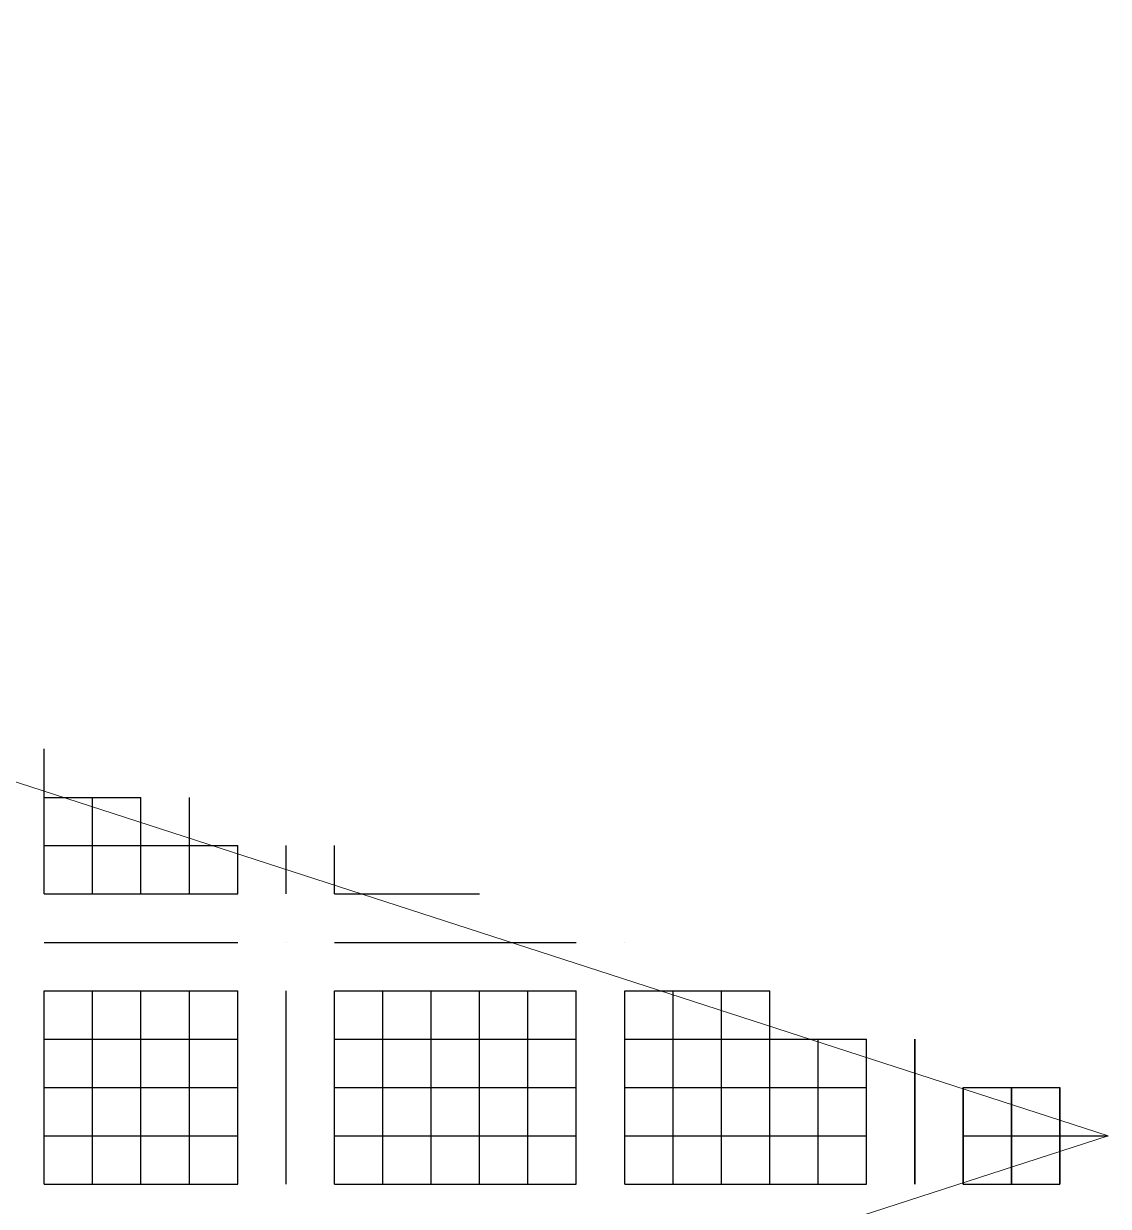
# Model space of a CAD drawing. Header units: millimetres. Extents: x 6 to 745025, y -1528 to 119936.
# Drawn here: x 184.739 to 185.688, y 109.807 to 110.843 of the extents above; entities that cross this region are included whole.
import ezdxf

# ---------------------------------------------------------------- set-up
doc = ezdxf.new("R2010")
doc.units = ezdxf.units.MM
doc.header["$MEASUREMENT"] = 0
doc.layers.get('0').update_dxf_attribs({"linetype": 'CONTINUOUS'})

msp = doc.modelspace()

# ---------------------------------------------------------------- linework, layer by layer
at = {"color": 0, "linetype": 'Continuous', "lineweight": 25, "true_color": 0x000005}
for p, q in [((184.7568, 110.1654), (184.7568, 110.1654)), ((184.7568, 110.1654), (184.7568, 110.1654)), ((184.7568, 110.1654), (184.7991, 110.1654)), ((184.7568, 110.1654), (184.7991, 110.1654)), ((184.8838, 110.0808), (184.8838, 110.1231)), ((184.8838, 110.0808), (184.8838, 110.1231)), ((184.8838, 110.0808), (184.8838, 110.1231)), ((184.8838, 110.0808), (184.8838, 110.1231)), ((184.8838, 110.0808), (184.8838, 110.1231)), ((184.9261, 110.0808), (184.9261, 110.1231)), ((184.9261, 110.0808), (184.9261, 110.1231)), ((184.9261, 110.0808), (184.9261, 110.1231)), ((184.9261, 110.0808), (184.9261, 110.1231)), ((184.9261, 110.0808), (184.9261, 110.1231)), ((184.9261, 110.0808), (184.9261, 110.1231)), ((184.9261, 110.0808), (184.9261, 110.1231)), ((184.9684, 110.1231), (184.9684, 110.1231)), ((184.9684, 110.1231), (184.9684, 110.1231)), ((184.9684, 110.1231), (184.9684, 110.1231)), ((184.9684, 110.0808), (184.9684, 110.1231)), ((184.9684, 110.0808), (184.9684, 110.1231)), ((184.9684, 110.0808), (184.9684, 110.1231)), ((184.9684, 110.0808), (184.9684, 110.1231)), ((184.9684, 110.0808), (184.9684, 110.1231)), ((184.9684, 110.0808), (184.9684, 110.1231)), ((184.9684, 110.0808), (184.9684, 110.1231)), ((185.0108, 110.0808), (185.0108, 110.1231)), ((185.0108, 110.0808), (185.0108, 110.1231)), ((185.0108, 110.0808), (185.0108, 110.1231)), ((184.9684, 110.0808), (184.9684, 110.0808)), ((184.9684, 110.0808), (184.9684, 110.0808)), ((184.9684, 110.0808), (184.9684, 110.0808)), ((184.9684, 110.0808), (184.9684, 110.0808)), ((184.9684, 110.0808), (184.9684, 110.0808)), ((184.9684, 110.0808), (184.9684, 110.0808)), ((184.9684, 110.0808), (184.9684, 110.0808)), ((184.9684, 110.0808), (184.9684, 110.0808)), ((185.0108, 110.0808), (185.0108, 110.0808)), ((185.0108, 110.0808), (185.0108, 110.0808)), ((185.0108, 110.0808), (185.0531, 110.0808)), ((185.0108, 110.0808), (185.0531, 110.0808)), ((185.0108, 110.0808), (185.0108, 110.0808)), ((185.0108, 110.0808), (185.0108, 110.0808)), ((185.0108, 110.0808), (185.0108, 110.0808)), ((185.0108, 110.0808), (185.0108, 110.0808)), ((185.0108, 110.0808), (185.0108, 110.0808)), ((185.0531, 110.0808), (185.0531, 110.0808)), ((185.0531, 110.0808), (185.0531, 110.0808)), ((185.0531, 110.0808), (185.0531, 110.0808)), ((185.0531, 110.0808), (185.0531, 110.0808)), ((185.0531, 110.0808), (185.0531, 110.0808)), ((185.0531, 110.0808), (185.0531, 110.0808)), ((185.0531, 110.0808), (185.0531, 110.0808)), ((185.0954, 110.0808), (185.0954, 110.0808)), ((185.0954, 110.0808), (185.0954, 110.0808)), ((185.0954, 110.0808), (185.0954, 110.0808)), ((185.0954, 110.0808), (185.0954, 110.0808)), ((185.0954, 110.0808), (185.0954, 110.0808)), ((185.0954, 110.0808), (185.0954, 110.0808)), ((185.0954, 110.0808), (185.0954, 110.0808)), ((185.1378, 110.0808), (185.1378, 110.0808)), ((185.1378, 110.0808), (185.1378, 110.0808)), ((185.1378, 110.0808), (185.1378, 110.0808)), ((184.7568, 110.0384), (184.7568, 110.0384)), ((184.7568, 110.0384), (184.7568, 110.0384)), ((184.7568, 110.0384), (184.7568, 110.0384)), ((184.7568, 110.0384), (184.7568, 110.0384)), ((184.7568, 110.0384), (184.7568, 110.0384)), ((184.7568, 110.0384), (184.7568, 110.0384)), ((184.7568, 110.0384), (184.7568, 110.0384)), ((184.7568, 110.0384), (184.7568, 110.0384)), ((184.7991, 110.0384), (184.7991, 110.0384)), ((184.7991, 110.0384), (184.7991, 110.0384)), ((184.7991, 110.0384), (184.7991, 110.0384)), ((184.7991, 110.0384), (184.7991, 110.0384)), ((184.7991, 110.0384), (184.7991, 110.0384)), ((184.7991, 110.0384), (184.7991, 110.0384)), ((184.7991, 110.0384), (184.7991, 110.0384)), ((184.8414, 110.0384), (184.8414, 110.0384)), ((184.8414, 110.0384), (184.8414, 110.0384)), ((184.8414, 110.0384), (184.8414, 110.0384)), ((184.8414, 110.0384), (184.8414, 110.0384)), ((184.8414, 110.0384), (184.8414, 110.0384)), ((184.8414, 110.0384), (184.8414, 110.0384)), ((184.8414, 110.0384), (184.8414, 110.0384)), ((184.8838, 110.0384), (184.8838, 110.0384)), ((184.8838, 110.0384), (184.8838, 110.0384)), ((184.8838, 110.0384), (184.8838, 110.0384)), ((184.8838, 110.0384), (184.8838, 110.0384)), ((184.8838, 110.0384), (184.8838, 110.0384)), ((184.8838, 110.0384), (184.8838, 110.0384)), ((184.8838, 110.0384), (184.8838, 110.0384)), ((184.9261, 110.0384), (184.9261, 110.0384)), ((184.9261, 110.0384), (184.9261, 110.0384)), ((184.9261, 110.0384), (184.9261, 110.0384)), ((184.9261, 110.0384), (184.9261, 110.0384)), ((184.9261, 110.0384), (184.9261, 110.0384)), ((184.9261, 110.0384), (184.9261, 110.0384)), ((184.9261, 110.0384), (184.9261, 110.0384)), ((184.9684, 110.0384), (184.9684, 110.0384)), ((184.9684, 110.0384), (184.9684, 110.0384)), ((184.9684, 110.0384), (184.9684, 110.0384)), ((184.9684, 110.0384), (184.9684, 110.0384)), ((184.9684, 110.0384), (184.9684, 110.0384)), ((184.9684, 110.0384), (184.9684, 110.0384)), ((184.9684, 110.0384), (184.9684, 110.0384)), ((184.9684, 110.0384), (184.9684, 110.0384)), ((184.9684, 110.0384), (184.9684, 110.0384)), ((184.9684, 110.0384), (184.9684, 110.0384)), ((184.9684, 110.0384), (184.9684, 110.0384)), ((184.9684, 110.0384), (184.9684, 110.0384)), ((184.9684, 110.0384), (184.9684, 110.0384)), ((184.9684, 110.0384), (184.9684, 110.0384)), ((185.0108, 110.0384), (185.0108, 110.0384)), ((185.0108, 110.0384), (185.0108, 110.0384)), ((185.0108, 110.0384), (185.0108, 110.0384)), ((185.0108, 110.0384), (185.0108, 110.0384)), ((185.0108, 110.0384), (185.0108, 110.0384)), ((185.0108, 110.0384), (185.0108, 110.0384)), ((185.0108, 110.0384), (185.0108, 110.0384)), ((185.0108, 110.0384), (185.0108, 110.0384)), ((185.0531, 110.0384), (185.0531, 110.0384)), ((185.0531, 110.0384), (185.0531, 110.0384)), ((185.0531, 110.0384), (185.0531, 110.0384)), ((185.0531, 110.0384), (185.0531, 110.0384)), ((185.0531, 110.0384), (185.0531, 110.0384)), ((185.0531, 110.0384), (185.0531, 110.0384)), ((185.0531, 110.0384), (185.0531, 110.0384)), ((185.0954, 110.0384), (185.0954, 110.0384)), ((185.0954, 110.0384), (185.0954, 110.0384)), ((185.0954, 110.0384), (185.0954, 110.0384)), ((185.0954, 110.0384), (185.0954, 110.0384)), ((185.0954, 110.0384), (185.0954, 110.0384)), ((185.0954, 110.0384), (185.0954, 110.0384)), ((185.0954, 110.0384), (185.0954, 110.0384)), ((185.1378, 110.0384), (185.1378, 110.0384)), ((185.1378, 110.0384), (185.1378, 110.0384)), ((185.1378, 110.0384), (185.1378, 110.0384)), ((185.1378, 110.0384), (185.1378, 110.0384)), ((185.1378, 110.0384), (185.1378, 110.0384)), ((185.1378, 110.0384), (185.1378, 110.0384)), ((185.1378, 110.0384), (185.1378, 110.0384)), ((185.1801, 110.0384), (185.1801, 110.0384)), ((185.1801, 110.0384), (185.1801, 110.0384)), ((185.1801, 110.0384), (185.1801, 110.0384)), ((185.1801, 110.0384), (185.1801, 110.0384)), ((185.1801, 110.0384), (185.1801, 110.0384)), ((185.1801, 110.0384), (185.1801, 110.0384)), ((185.1801, 110.0384), (185.1801, 110.0384)), ((185.2224, 110.0384), (185.2224, 110.0384)), ((185.2224, 110.0384), (185.2224, 110.0384)), ((185.2224, 110.0384), (185.2224, 110.0384)), ((185.2224, 110.0384), (185.2224, 110.0384)), ((185.2224, 110.0384), (185.2224, 110.0384)), ((185.2224, 110.0384), (185.2224, 110.0384)), ((185.2224, 110.0384), (185.2224, 110.0384)), ((185.2648, 110.0384), (185.2648, 110.0384)), ((185.2648, 110.0384), (185.2648, 110.0384)), ((185.2648, 110.0384), (185.2648, 110.0384)), ((185.2648, 110.0384), (185.2648, 110.0384)), ((184.9684, 109.9961), (184.9684, 109.9961)), ((184.9684, 109.9961), (184.9684, 109.9961)), ((184.9684, 109.9961), (184.9684, 109.9961)), ((184.9684, 109.9961), (184.9684, 109.9961)), ((184.9684, 109.9961), (184.9684, 109.9961)), ((184.9684, 109.9961), (184.9684, 109.9961)), ((184.9684, 109.9961), (184.9684, 109.9961)), ((185.2648, 109.9961), (185.2648, 109.9961)), ((185.2648, 109.9961), (185.3071, 109.9961)), ((185.2648, 109.9961), (185.3071, 109.9961)), ((184.9684, 109.9538), (184.9684, 109.9538)), ((184.9684, 109.9538), (184.9684, 109.9538)), ((184.9684, 109.9538), (184.9684, 109.9538)), ((184.9684, 109.9538), (184.9684, 109.9538)), ((184.9684, 109.9538), (184.9684, 109.9538)), ((184.9684, 109.9538), (184.9684, 109.9538)), ((184.9684, 109.9538), (184.9684, 109.9538)), ((185.5188, 109.9538), (185.5188, 109.9538)), ((184.9684, 109.9114), (184.9684, 109.9114)), ((184.9684, 109.9114), (184.9684, 109.9114)), ((184.9684, 109.9114), (184.9684, 109.9114)), ((184.9684, 109.9114), (184.9684, 109.9114)), ((184.9684, 109.9114), (184.9684, 109.9114)), ((184.9684, 109.9114), (184.9684, 109.9114)), ((184.9684, 109.9114), (184.9684, 109.9114)), ((185.5188, 109.9114), (185.5188, 109.9114)), ((185.5188, 109.9114), (185.5188, 109.9114)), ((185.5188, 109.9114), (185.5188, 109.9114)), ((185.5188, 109.9114), (185.5188, 109.9114)), ((185.5188, 109.9114), (185.5188, 109.9114)), ((185.5188, 109.9114), (185.5188, 109.9114)), ((185.5188, 109.9114), (185.5188, 109.9114)), ((185.5611, 109.9114), (185.5611, 109.9114)), ((185.5611, 109.9114), (185.5611, 109.9114)), ((185.5611, 109.9114), (185.6034, 109.9114)), ((185.5611, 109.9114), (185.6034, 109.9114)), ((185.5611, 109.9114), (185.6034, 109.9114)), ((184.9684, 109.8691), (184.9684, 109.8691)), ((184.9684, 109.8691), (184.9684, 109.8691)), ((184.9684, 109.8691), (184.9684, 109.8691)), ((184.9684, 109.8691), (184.9684, 109.8691)), ((184.9684, 109.8691), (184.9684, 109.8691)), ((184.9684, 109.8691), (184.9684, 109.8691)), ((184.9684, 109.8691), (184.9684, 109.8691)), ((185.5188, 109.8691), (185.5188, 109.8691)), ((185.5188, 109.8691), (185.5188, 109.8691)), ((185.5188, 109.8691), (185.5188, 109.8691)), ((185.5188, 109.8691), (185.5188, 109.8691)), ((185.5188, 109.8691), (185.5188, 109.8691)), ((185.5188, 109.8691), (185.5188, 109.8691)), ((185.5188, 109.8691), (185.5188, 109.8691)), ((185.6458, 109.8691), (185.6458, 109.8691)), ((185.6881, 109.8691), (185.6881, 109.8691)), ((184.9684, 109.8268), (184.9684, 109.8268)), ((184.9684, 109.8268), (184.9684, 109.8268)), ((184.9684, 109.8268), (184.9684, 109.8268)), ((184.9684, 109.8268), (184.9684, 109.8268)), ((184.9684, 109.8268), (184.9684, 109.8268)), ((184.9684, 109.8268), (184.9684, 109.8268)), ((184.9684, 109.8268), (184.9684, 109.8268)), ((184.9684, 109.8268), (184.9684, 109.8268)), ((185.5188, 109.8268), (185.5188, 109.8268)), ((185.5188, 109.8268), (185.5188, 109.8268)), ((185.5188, 109.8268), (185.5188, 109.8268)), ((185.5188, 109.8268), (185.5188, 109.8268)), ((185.5188, 109.8268), (185.5188, 109.8268)), ((185.5188, 109.8268), (185.5188, 109.8268)), ((185.5188, 109.8268), (185.5188, 109.8268)), ((185.5188, 109.8268), (185.5188, 109.8268)), ((185.5611, 109.8268), (185.6034, 109.8268)), ((185.5611, 109.8268), (185.6034, 109.8268)), ((185.5611, 109.8268), (185.5611, 109.8268)), ((185.5611, 109.8268), (185.5611, 109.8268)), ((185.5611, 109.8268), (185.5611, 109.8268))]:
    msp.add_line(p, q, dxfattribs=at)
at = {"color": 0, "linetype": 'Continuous', "lineweight": 18, "true_color": 0x000003}
msp.add_lwpolyline([(182.6824, 108.8954), (185.6881, 109.8691), (182.6824, 110.8428)], dxfattribs=at)
at = {"color": 0, "linetype": 'Continuous', "lineweight": 25, "true_color": 0x000005}
for points in [[(184.7568, 110.0808), (184.7568, 110.1231), (184.7568, 110.1654), (184.7568, 110.2078)], [(184.7568, 110.0808), (184.7568, 110.1231), (184.7568, 110.1654), (184.7568, 110.2078)], [(184.7568, 110.1654), (184.7991, 110.1654), (184.8414, 110.1654)], [(184.7568, 110.1654), (184.7991, 110.1654), (184.8414, 110.1654)], [(184.7568, 110.1654), (184.7991, 110.1654), (184.8414, 110.1654)], [(184.7568, 110.0808), (184.7568, 110.1231), (184.7568, 110.1654)], [(184.7568, 110.0808), (184.7568, 110.1231), (184.7568, 110.1654)], [(184.7568, 110.0808), (184.7568, 110.1231), (184.7568, 110.1654)], [(184.7568, 110.0808), (184.7568, 110.1231), (184.7568, 110.1654)], [(184.7568, 110.0808), (184.7568, 110.1231), (184.7568, 110.1654)], [(184.7568, 110.0808), (184.7568, 110.1231), (184.7568, 110.1654)], [(184.7991, 110.0808), (184.7991, 110.1231), (184.7991, 110.1654)], [(184.7991, 110.0808), (184.7991, 110.1231), (184.7991, 110.1654)], [(184.7991, 110.0808), (184.7991, 110.1231), (184.7991, 110.1654)], [(184.7991, 110.0808), (184.7991, 110.1231), (184.7991, 110.1654)], [(184.7991, 110.0808), (184.7991, 110.1231), (184.7991, 110.1654)], [(184.7991, 110.0808), (184.7991, 110.1231), (184.7991, 110.1654)], [(184.7991, 110.0808), (184.7991, 110.1231), (184.7991, 110.1654)], [(184.8414, 110.0808), (184.8414, 110.1231), (184.8414, 110.1654)], [(184.8414, 110.0808), (184.8414, 110.1231), (184.8414, 110.1654)], [(184.8414, 110.0808), (184.8414, 110.1231), (184.8414, 110.1654)], [(184.8414, 110.0808), (184.8414, 110.1231), (184.8414, 110.1654)], [(184.8414, 110.0808), (184.8414, 110.1231), (184.8414, 110.1654)], [(184.8414, 110.0808), (184.8414, 110.1231), (184.8414, 110.1654)], [(184.8414, 110.0808), (184.8414, 110.1231), (184.8414, 110.1654)], [(184.8838, 110.0808), (184.8838, 110.1231), (184.8838, 110.1654)], [(184.8838, 110.0808), (184.8838, 110.1231), (184.8838, 110.1654)], [(184.7568, 110.1231), (184.7991, 110.1231), (184.8414, 110.1231), (184.8838, 110.1231)], [(184.7568, 110.1231), (184.7991, 110.1231), (184.8414, 110.1231), (184.8838, 110.1231)], [(184.7568, 110.1231), (184.7991, 110.1231), (184.8414, 110.1231), (184.8838, 110.1231), (184.9261, 110.1231)], [(184.7568, 110.1231), (184.7991, 110.1231), (184.8414, 110.1231), (184.8838, 110.1231), (184.9261, 110.1231)], [(184.7568, 110.1231), (184.7991, 110.1231), (184.8414, 110.1231), (184.8838, 110.1231), (184.9261, 110.1231)], [(184.7568, 110.1231), (184.7991, 110.1231), (184.8414, 110.1231), (184.8838, 110.1231), (184.9261, 110.1231)], [(184.7568, 110.1231), (184.7991, 110.1231), (184.8414, 110.1231), (184.8838, 110.1231), (184.9261, 110.1231)], [(184.7568, 110.0808), (184.7991, 110.0808), (184.8414, 110.0808), (184.8838, 110.0808), (184.9261, 110.0808)], [(184.7568, 110.0808), (184.7991, 110.0808), (184.8414, 110.0808), (184.8838, 110.0808), (184.9261, 110.0808)], [(184.7568, 110.0808), (184.7991, 110.0808), (184.8414, 110.0808), (184.8838, 110.0808), (184.9261, 110.0808)], [(184.7568, 110.0808), (184.7991, 110.0808), (184.8414, 110.0808), (184.8838, 110.0808), (184.9261, 110.0808)], [(184.7568, 110.0808), (184.7991, 110.0808), (184.8414, 110.0808), (184.8838, 110.0808), (184.9261, 110.0808)], [(184.7568, 110.0808), (184.7991, 110.0808), (184.8414, 110.0808), (184.8838, 110.0808), (184.9261, 110.0808)], [(184.7568, 110.0808), (184.7991, 110.0808), (184.8414, 110.0808), (184.8838, 110.0808), (184.9261, 110.0808)], [(184.7568, 110.0808), (184.7991, 110.0808), (184.8414, 110.0808), (184.8838, 110.0808), (184.9261, 110.0808)], [(185.0108, 110.0808), (185.0531, 110.0808), (185.0954, 110.0808)], [(185.0108, 110.0808), (185.0531, 110.0808), (185.0954, 110.0808)], [(185.0108, 110.0808), (185.0531, 110.0808), (185.0954, 110.0808)], [(185.0108, 110.0808), (185.0531, 110.0808), (185.0954, 110.0808), (185.1378, 110.0808)], [(184.7568, 110.0384), (184.7991, 110.0384), (184.8414, 110.0384), (184.8838, 110.0384), (184.9261, 110.0384)], [(184.7568, 110.0384), (184.7991, 110.0384), (184.8414, 110.0384), (184.8838, 110.0384), (184.9261, 110.0384)], [(184.7568, 110.0384), (184.7991, 110.0384), (184.8414, 110.0384), (184.8838, 110.0384), (184.9261, 110.0384)], [(184.7568, 110.0384), (184.7991, 110.0384), (184.8414, 110.0384), (184.8838, 110.0384), (184.9261, 110.0384)], [(184.7568, 110.0384), (184.7991, 110.0384), (184.8414, 110.0384), (184.8838, 110.0384), (184.9261, 110.0384)], [(184.7568, 110.0384), (184.7991, 110.0384), (184.8414, 110.0384), (184.8838, 110.0384), (184.9261, 110.0384)], [(184.7568, 110.0384), (184.7991, 110.0384), (184.8414, 110.0384), (184.8838, 110.0384), (184.9261, 110.0384)], [(185.0108, 110.0384), (185.0531, 110.0384), (185.0954, 110.0384), (185.1378, 110.0384)], [(185.0108, 110.0384), (185.0531, 110.0384), (185.0954, 110.0384), (185.1378, 110.0384), (185.1801, 110.0384)], [(185.0108, 110.0384), (185.0531, 110.0384), (185.0954, 110.0384), (185.1378, 110.0384), (185.1801, 110.0384)], [(185.0108, 110.0384), (185.0531, 110.0384), (185.0954, 110.0384), (185.1378, 110.0384), (185.1801, 110.0384), (185.2224, 110.0384)], [(185.0108, 110.0384), (185.0531, 110.0384), (185.0954, 110.0384), (185.1378, 110.0384), (185.1801, 110.0384), (185.2224, 110.0384)], [(185.0108, 110.0384), (185.0531, 110.0384), (185.0954, 110.0384), (185.1378, 110.0384), (185.1801, 110.0384), (185.2224, 110.0384)], [(185.0108, 110.0384), (185.0531, 110.0384), (185.0954, 110.0384), (185.1378, 110.0384), (185.1801, 110.0384), (185.2224, 110.0384)], [(184.7568, 109.9961), (184.7991, 109.9961), (184.8414, 109.9961), (184.8838, 109.9961), (184.9261, 109.9961)], [(184.7568, 109.9961), (184.7991, 109.9961), (184.8414, 109.9961), (184.8838, 109.9961), (184.9261, 109.9961)], [(184.7568, 109.9961), (184.7991, 109.9961), (184.8414, 109.9961), (184.8838, 109.9961), (184.9261, 109.9961)], [(184.7568, 109.9961), (184.7991, 109.9961), (184.8414, 109.9961), (184.8838, 109.9961), (184.9261, 109.9961)], [(184.7568, 109.9961), (184.7991, 109.9961), (184.8414, 109.9961), (184.8838, 109.9961), (184.9261, 109.9961)], [(184.7568, 109.9961), (184.7991, 109.9961), (184.8414, 109.9961), (184.8838, 109.9961), (184.9261, 109.9961)], [(184.7568, 109.9961), (184.7991, 109.9961), (184.8414, 109.9961), (184.8838, 109.9961), (184.9261, 109.9961)], [(184.7568, 109.8268), (184.7568, 109.8691), (184.7568, 109.9114), (184.7568, 109.9538), (184.7568, 109.9961)], [(184.7568, 109.8268), (184.7568, 109.8691), (184.7568, 109.9114), (184.7568, 109.9538), (184.7568, 109.9961)], [(184.7568, 109.8268), (184.7568, 109.8691), (184.7568, 109.9114), (184.7568, 109.9538), (184.7568, 109.9961)], [(184.7568, 109.8268), (184.7568, 109.8691), (184.7568, 109.9114), (184.7568, 109.9538), (184.7568, 109.9961)], [(184.7568, 109.8268), (184.7568, 109.8691), (184.7568, 109.9114), (184.7568, 109.9538), (184.7568, 109.9961)], [(184.7568, 109.8268), (184.7568, 109.8691), (184.7568, 109.9114), (184.7568, 109.9538), (184.7568, 109.9961)], [(184.7568, 109.8268), (184.7568, 109.8691), (184.7568, 109.9114), (184.7568, 109.9538), (184.7568, 109.9961)], [(184.7568, 109.8268), (184.7568, 109.8691), (184.7568, 109.9114), (184.7568, 109.9538), (184.7568, 109.9961)], [(184.7991, 109.8268), (184.7991, 109.8691), (184.7991, 109.9114), (184.7991, 109.9538), (184.7991, 109.9961)], [(184.7991, 109.8268), (184.7991, 109.8691), (184.7991, 109.9114), (184.7991, 109.9538), (184.7991, 109.9961)], [(184.7991, 109.8268), (184.7991, 109.8691), (184.7991, 109.9114), (184.7991, 109.9538), (184.7991, 109.9961)], [(184.7991, 109.8268), (184.7991, 109.8691), (184.7991, 109.9114), (184.7991, 109.9538), (184.7991, 109.9961)], [(184.7991, 109.8268), (184.7991, 109.8691), (184.7991, 109.9114), (184.7991, 109.9538), (184.7991, 109.9961)], [(184.7991, 109.8268), (184.7991, 109.8691), (184.7991, 109.9114), (184.7991, 109.9538), (184.7991, 109.9961)], [(184.7991, 109.8268), (184.7991, 109.8691), (184.7991, 109.9114), (184.7991, 109.9538), (184.7991, 109.9961)], [(184.8414, 109.8268), (184.8414, 109.8691), (184.8414, 109.9114), (184.8414, 109.9538), (184.8414, 109.9961)], [(184.8414, 109.8268), (184.8414, 109.8691), (184.8414, 109.9114), (184.8414, 109.9538), (184.8414, 109.9961)], [(184.8414, 109.8268), (184.8414, 109.8691), (184.8414, 109.9114), (184.8414, 109.9538), (184.8414, 109.9961)], [(184.8414, 109.8268), (184.8414, 109.8691), (184.8414, 109.9114), (184.8414, 109.9538), (184.8414, 109.9961)], [(184.8414, 109.8268), (184.8414, 109.8691), (184.8414, 109.9114), (184.8414, 109.9538), (184.8414, 109.9961)], [(184.8414, 109.8268), (184.8414, 109.8691), (184.8414, 109.9114), (184.8414, 109.9538), (184.8414, 109.9961)], [(184.8414, 109.8268), (184.8414, 109.8691), (184.8414, 109.9114), (184.8414, 109.9538), (184.8414, 109.9961)], [(184.8838, 109.8268), (184.8838, 109.8691), (184.8838, 109.9114), (184.8838, 109.9538), (184.8838, 109.9961)], [(184.8838, 109.8268), (184.8838, 109.8691), (184.8838, 109.9114), (184.8838, 109.9538), (184.8838, 109.9961)], [(184.8838, 109.8268), (184.8838, 109.8691), (184.8838, 109.9114), (184.8838, 109.9538), (184.8838, 109.9961)], [(184.8838, 109.8268), (184.8838, 109.8691), (184.8838, 109.9114), (184.8838, 109.9538), (184.8838, 109.9961)], [(184.8838, 109.8268), (184.8838, 109.8691), (184.8838, 109.9114), (184.8838, 109.9538), (184.8838, 109.9961)], [(184.8838, 109.8268), (184.8838, 109.8691), (184.8838, 109.9114), (184.8838, 109.9538), (184.8838, 109.9961)], [(184.8838, 109.8268), (184.8838, 109.8691), (184.8838, 109.9114), (184.8838, 109.9538), (184.8838, 109.9961)], [(184.9261, 109.8268), (184.9261, 109.8691), (184.9261, 109.9114), (184.9261, 109.9538), (184.9261, 109.9961)], [(184.9261, 109.8268), (184.9261, 109.8691), (184.9261, 109.9114), (184.9261, 109.9538), (184.9261, 109.9961)], [(184.9261, 109.8268), (184.9261, 109.8691), (184.9261, 109.9114), (184.9261, 109.9538), (184.9261, 109.9961)], [(184.9261, 109.8268), (184.9261, 109.8691), (184.9261, 109.9114), (184.9261, 109.9538), (184.9261, 109.9961)], [(184.9261, 109.8268), (184.9261, 109.8691), (184.9261, 109.9114), (184.9261, 109.9538), (184.9261, 109.9961)], [(184.9261, 109.8268), (184.9261, 109.8691), (184.9261, 109.9114), (184.9261, 109.9538), (184.9261, 109.9961)], [(184.9261, 109.8268), (184.9261, 109.8691), (184.9261, 109.9114), (184.9261, 109.9538), (184.9261, 109.9961)], [(184.9684, 109.8268), (184.9684, 109.8691), (184.9684, 109.9114), (184.9684, 109.9538), (184.9684, 109.9961)], [(184.9684, 109.8268), (184.9684, 109.8691), (184.9684, 109.9114), (184.9684, 109.9538), (184.9684, 109.9961)], [(184.9684, 109.8268), (184.9684, 109.8691), (184.9684, 109.9114), (184.9684, 109.9538), (184.9684, 109.9961)], [(184.9684, 109.8268), (184.9684, 109.8691), (184.9684, 109.9114), (184.9684, 109.9538), (184.9684, 109.9961)], [(184.9684, 109.8268), (184.9684, 109.8691), (184.9684, 109.9114), (184.9684, 109.9538), (184.9684, 109.9961)], [(184.9684, 109.8268), (184.9684, 109.8691), (184.9684, 109.9114), (184.9684, 109.9538), (184.9684, 109.9961)], [(184.9684, 109.8268), (184.9684, 109.8691), (184.9684, 109.9114), (184.9684, 109.9538), (184.9684, 109.9961)], [(185.0108, 109.9961), (185.0531, 109.9961), (185.0954, 109.9961), (185.1378, 109.9961), (185.1801, 109.9961), (185.2224, 109.9961)], [(185.0108, 109.9961), (185.0531, 109.9961), (185.0954, 109.9961), (185.1378, 109.9961), (185.1801, 109.9961), (185.2224, 109.9961)], [(185.0108, 109.9961), (185.0531, 109.9961), (185.0954, 109.9961), (185.1378, 109.9961), (185.1801, 109.9961), (185.2224, 109.9961)], [(185.0108, 109.9961), (185.0531, 109.9961), (185.0954, 109.9961), (185.1378, 109.9961), (185.1801, 109.9961), (185.2224, 109.9961)], [(185.0108, 109.9961), (185.0531, 109.9961), (185.0954, 109.9961), (185.1378, 109.9961), (185.1801, 109.9961), (185.2224, 109.9961)], [(185.0108, 109.9961), (185.0531, 109.9961), (185.0954, 109.9961), (185.1378, 109.9961), (185.1801, 109.9961), (185.2224, 109.9961)], [(185.0108, 109.9961), (185.0531, 109.9961), (185.0954, 109.9961), (185.1378, 109.9961), (185.1801, 109.9961), (185.2224, 109.9961)], [(185.0108, 109.8268), (185.0108, 109.8691), (185.0108, 109.9114), (185.0108, 109.9538), (185.0108, 109.9961)], [(185.0108, 109.8268), (185.0108, 109.8691), (185.0108, 109.9114), (185.0108, 109.9538), (185.0108, 109.9961)], [(185.0108, 109.8268), (185.0108, 109.8691), (185.0108, 109.9114), (185.0108, 109.9538), (185.0108, 109.9961)], [(185.0108, 109.8268), (185.0108, 109.8691), (185.0108, 109.9114), (185.0108, 109.9538), (185.0108, 109.9961)], [(185.0108, 109.8268), (185.0108, 109.8691), (185.0108, 109.9114), (185.0108, 109.9538), (185.0108, 109.9961)], [(185.0108, 109.8268), (185.0108, 109.8691), (185.0108, 109.9114), (185.0108, 109.9538), (185.0108, 109.9961)], [(185.0108, 109.8268), (185.0108, 109.8691), (185.0108, 109.9114), (185.0108, 109.9538), (185.0108, 109.9961)], [(185.0108, 109.8268), (185.0108, 109.8691), (185.0108, 109.9114), (185.0108, 109.9538), (185.0108, 109.9961)], [(185.0531, 109.8268), (185.0531, 109.8691), (185.0531, 109.9114), (185.0531, 109.9538), (185.0531, 109.9961)], [(185.0531, 109.8268), (185.0531, 109.8691), (185.0531, 109.9114), (185.0531, 109.9538), (185.0531, 109.9961)], [(185.0531, 109.8268), (185.0531, 109.8691), (185.0531, 109.9114), (185.0531, 109.9538), (185.0531, 109.9961)], [(185.0531, 109.8268), (185.0531, 109.8691), (185.0531, 109.9114), (185.0531, 109.9538), (185.0531, 109.9961)], [(185.0531, 109.8268), (185.0531, 109.8691), (185.0531, 109.9114), (185.0531, 109.9538), (185.0531, 109.9961)], [(185.0531, 109.8268), (185.0531, 109.8691), (185.0531, 109.9114), (185.0531, 109.9538), (185.0531, 109.9961)], [(185.0531, 109.8268), (185.0531, 109.8691), (185.0531, 109.9114), (185.0531, 109.9538), (185.0531, 109.9961)], [(185.0954, 109.8268), (185.0954, 109.8691), (185.0954, 109.9114), (185.0954, 109.9538), (185.0954, 109.9961)], [(185.0954, 109.8268), (185.0954, 109.8691), (185.0954, 109.9114), (185.0954, 109.9538), (185.0954, 109.9961)], [(185.0954, 109.8268), (185.0954, 109.8691), (185.0954, 109.9114), (185.0954, 109.9538), (185.0954, 109.9961)], [(185.0954, 109.8268), (185.0954, 109.8691), (185.0954, 109.9114), (185.0954, 109.9538), (185.0954, 109.9961)], [(185.0954, 109.8268), (185.0954, 109.8691), (185.0954, 109.9114), (185.0954, 109.9538), (185.0954, 109.9961)], [(185.0954, 109.8268), (185.0954, 109.8691), (185.0954, 109.9114), (185.0954, 109.9538), (185.0954, 109.9961)], [(185.0954, 109.8268), (185.0954, 109.8691), (185.0954, 109.9114), (185.0954, 109.9538), (185.0954, 109.9961)], [(185.1378, 109.8268), (185.1378, 109.8691), (185.1378, 109.9114), (185.1378, 109.9538), (185.1378, 109.9961)], [(185.1378, 109.8268), (185.1378, 109.8691), (185.1378, 109.9114), (185.1378, 109.9538), (185.1378, 109.9961)], [(185.1378, 109.8268), (185.1378, 109.8691), (185.1378, 109.9114), (185.1378, 109.9538), (185.1378, 109.9961)], [(185.1378, 109.8268), (185.1378, 109.8691), (185.1378, 109.9114), (185.1378, 109.9538), (185.1378, 109.9961)], [(185.1378, 109.8268), (185.1378, 109.8691), (185.1378, 109.9114), (185.1378, 109.9538), (185.1378, 109.9961)], [(185.1378, 109.8268), (185.1378, 109.8691), (185.1378, 109.9114), (185.1378, 109.9538), (185.1378, 109.9961)], [(185.1378, 109.8268), (185.1378, 109.8691), (185.1378, 109.9114), (185.1378, 109.9538), (185.1378, 109.9961)], [(185.1801, 109.8268), (185.1801, 109.8691), (185.1801, 109.9114), (185.1801, 109.9538), (185.1801, 109.9961)], [(185.1801, 109.8268), (185.1801, 109.8691), (185.1801, 109.9114), (185.1801, 109.9538), (185.1801, 109.9961)], [(185.1801, 109.8268), (185.1801, 109.8691), (185.1801, 109.9114), (185.1801, 109.9538), (185.1801, 109.9961)], [(185.1801, 109.8268), (185.1801, 109.8691), (185.1801, 109.9114), (185.1801, 109.9538), (185.1801, 109.9961)], [(185.1801, 109.8268), (185.1801, 109.8691), (185.1801, 109.9114), (185.1801, 109.9538), (185.1801, 109.9961)], [(185.1801, 109.8268), (185.1801, 109.8691), (185.1801, 109.9114), (185.1801, 109.9538), (185.1801, 109.9961)], [(185.1801, 109.8268), (185.1801, 109.8691), (185.1801, 109.9114), (185.1801, 109.9538), (185.1801, 109.9961)], [(185.2224, 109.8268), (185.2224, 109.8691), (185.2224, 109.9114), (185.2224, 109.9538), (185.2224, 109.9961)], [(185.2224, 109.8268), (185.2224, 109.8691), (185.2224, 109.9114), (185.2224, 109.9538), (185.2224, 109.9961)], [(185.2224, 109.8268), (185.2224, 109.8691), (185.2224, 109.9114), (185.2224, 109.9538), (185.2224, 109.9961)], [(185.2224, 109.8268), (185.2224, 109.8691), (185.2224, 109.9114), (185.2224, 109.9538), (185.2224, 109.9961)], [(185.2224, 109.8268), (185.2224, 109.8691), (185.2224, 109.9114), (185.2224, 109.9538), (185.2224, 109.9961)], [(185.2224, 109.8268), (185.2224, 109.8691), (185.2224, 109.9114), (185.2224, 109.9538), (185.2224, 109.9961)], [(185.2224, 109.8268), (185.2224, 109.8691), (185.2224, 109.9114), (185.2224, 109.9538), (185.2224, 109.9961)], [(185.2648, 109.9961), (185.3071, 109.9961), (185.3494, 109.9961)], [(185.2648, 109.9961), (185.3071, 109.9961), (185.3494, 109.9961)], [(185.2648, 109.9961), (185.3071, 109.9961), (185.3494, 109.9961)], [(185.2648, 109.9961), (185.3071, 109.9961), (185.3494, 109.9961), (185.3918, 109.9961)], [(185.2648, 109.8268), (185.2648, 109.8691), (185.2648, 109.9114), (185.2648, 109.9538), (185.2648, 109.9961)], [(185.2648, 109.8268), (185.2648, 109.8691), (185.2648, 109.9114), (185.2648, 109.9538), (185.2648, 109.9961)], [(185.2648, 109.8268), (185.2648, 109.8691), (185.2648, 109.9114), (185.2648, 109.9538), (185.2648, 109.9961)], [(185.2648, 109.8268), (185.2648, 109.8691), (185.2648, 109.9114), (185.2648, 109.9538), (185.2648, 109.9961)], [(185.2648, 109.8268), (185.2648, 109.8691), (185.2648, 109.9114), (185.2648, 109.9538), (185.2648, 109.9961)], [(185.2648, 109.8268), (185.2648, 109.8691), (185.2648, 109.9114), (185.2648, 109.9538), (185.2648, 109.9961)], [(185.2648, 109.8268), (185.2648, 109.8691), (185.2648, 109.9114), (185.2648, 109.9538), (185.2648, 109.9961)], [(185.2648, 109.8268), (185.2648, 109.8691), (185.2648, 109.9114), (185.2648, 109.9538), (185.2648, 109.9961)], [(185.3071, 109.8268), (185.3071, 109.8691), (185.3071, 109.9114), (185.3071, 109.9538), (185.3071, 109.9961)], [(185.3071, 109.8268), (185.3071, 109.8691), (185.3071, 109.9114), (185.3071, 109.9538), (185.3071, 109.9961)], [(185.3071, 109.8268), (185.3071, 109.8691), (185.3071, 109.9114), (185.3071, 109.9538), (185.3071, 109.9961)], [(185.3071, 109.8268), (185.3071, 109.8691), (185.3071, 109.9114), (185.3071, 109.9538), (185.3071, 109.9961)], [(185.3071, 109.8268), (185.3071, 109.8691), (185.3071, 109.9114), (185.3071, 109.9538), (185.3071, 109.9961)], [(185.3071, 109.8268), (185.3071, 109.8691), (185.3071, 109.9114), (185.3071, 109.9538), (185.3071, 109.9961)], [(185.3071, 109.8268), (185.3071, 109.8691), (185.3071, 109.9114), (185.3071, 109.9538), (185.3071, 109.9961)], [(185.3494, 109.8268), (185.3494, 109.8691), (185.3494, 109.9114), (185.3494, 109.9538), (185.3494, 109.9961)], [(185.3494, 109.8268), (185.3494, 109.8691), (185.3494, 109.9114), (185.3494, 109.9538), (185.3494, 109.9961)], [(185.3494, 109.8268), (185.3494, 109.8691), (185.3494, 109.9114), (185.3494, 109.9538), (185.3494, 109.9961)], [(185.3494, 109.8268), (185.3494, 109.8691), (185.3494, 109.9114), (185.3494, 109.9538), (185.3494, 109.9961)], [(185.3494, 109.8268), (185.3494, 109.8691), (185.3494, 109.9114), (185.3494, 109.9538), (185.3494, 109.9961)], [(185.3494, 109.8268), (185.3494, 109.8691), (185.3494, 109.9114), (185.3494, 109.9538), (185.3494, 109.9961)], [(185.3494, 109.8268), (185.3494, 109.8691), (185.3494, 109.9114), (185.3494, 109.9538), (185.3494, 109.9961)], [(185.3918, 109.8268), (185.3918, 109.8691), (185.3918, 109.9114), (185.3918, 109.9538), (185.3918, 109.9961)], [(185.3918, 109.8268), (185.3918, 109.8691), (185.3918, 109.9114), (185.3918, 109.9538), (185.3918, 109.9961)], [(185.3918, 109.8268), (185.3918, 109.8691), (185.3918, 109.9114), (185.3918, 109.9538), (185.3918, 109.9961)], [(185.3918, 109.8268), (185.3918, 109.8691), (185.3918, 109.9114), (185.3918, 109.9538), (185.3918, 109.9961)], [(184.7568, 109.9538), (184.7991, 109.9538), (184.8414, 109.9538), (184.8838, 109.9538), (184.9261, 109.9538)], [(184.7568, 109.9538), (184.7991, 109.9538), (184.8414, 109.9538), (184.8838, 109.9538), (184.9261, 109.9538)], [(184.7568, 109.9538), (184.7991, 109.9538), (184.8414, 109.9538), (184.8838, 109.9538), (184.9261, 109.9538)], [(184.7568, 109.9538), (184.7991, 109.9538), (184.8414, 109.9538), (184.8838, 109.9538), (184.9261, 109.9538)], [(184.7568, 109.9538), (184.7991, 109.9538), (184.8414, 109.9538), (184.8838, 109.9538), (184.9261, 109.9538)], [(184.7568, 109.9538), (184.7991, 109.9538), (184.8414, 109.9538), (184.8838, 109.9538), (184.9261, 109.9538)], [(184.7568, 109.9538), (184.7991, 109.9538), (184.8414, 109.9538), (184.8838, 109.9538), (184.9261, 109.9538)], [(185.0108, 109.9538), (185.0531, 109.9538), (185.0954, 109.9538), (185.1378, 109.9538), (185.1801, 109.9538), (185.2224, 109.9538)], [(185.0108, 109.9538), (185.0531, 109.9538), (185.0954, 109.9538), (185.1378, 109.9538), (185.1801, 109.9538), (185.2224, 109.9538)], [(185.0108, 109.9538), (185.0531, 109.9538), (185.0954, 109.9538), (185.1378, 109.9538), (185.1801, 109.9538), (185.2224, 109.9538)], [(185.0108, 109.9538), (185.0531, 109.9538), (185.0954, 109.9538), (185.1378, 109.9538), (185.1801, 109.9538), (185.2224, 109.9538)], [(185.0108, 109.9538), (185.0531, 109.9538), (185.0954, 109.9538), (185.1378, 109.9538), (185.1801, 109.9538), (185.2224, 109.9538)], [(185.0108, 109.9538), (185.0531, 109.9538), (185.0954, 109.9538), (185.1378, 109.9538), (185.1801, 109.9538), (185.2224, 109.9538)], [(185.0108, 109.9538), (185.0531, 109.9538), (185.0954, 109.9538), (185.1378, 109.9538), (185.1801, 109.9538), (185.2224, 109.9538)], [(185.2648, 109.9538), (185.3071, 109.9538), (185.3494, 109.9538), (185.3918, 109.9538)], [(185.2648, 109.9538), (185.3071, 109.9538), (185.3494, 109.9538), (185.3918, 109.9538), (185.4341, 109.9538)], [(185.2648, 109.9538), (185.3071, 109.9538), (185.3494, 109.9538), (185.3918, 109.9538), (185.4341, 109.9538)], [(185.2648, 109.9538), (185.3071, 109.9538), (185.3494, 109.9538), (185.3918, 109.9538), (185.4341, 109.9538), (185.4764, 109.9538)], [(185.2648, 109.9538), (185.3071, 109.9538), (185.3494, 109.9538), (185.3918, 109.9538), (185.4341, 109.9538), (185.4764, 109.9538)], [(185.2648, 109.9538), (185.3071, 109.9538), (185.3494, 109.9538), (185.3918, 109.9538), (185.4341, 109.9538), (185.4764, 109.9538)], [(185.2648, 109.9538), (185.3071, 109.9538), (185.3494, 109.9538), (185.3918, 109.9538), (185.4341, 109.9538), (185.4764, 109.9538)], [(185.3918, 109.8268), (185.3918, 109.8691), (185.3918, 109.9114), (185.3918, 109.9538)], [(185.3918, 109.8268), (185.3918, 109.8691), (185.3918, 109.9114), (185.3918, 109.9538)], [(185.3918, 109.8268), (185.3918, 109.8691), (185.3918, 109.9114), (185.3918, 109.9538)], [(185.4341, 109.8268), (185.4341, 109.8691), (185.4341, 109.9114), (185.4341, 109.9538)], [(185.4341, 109.8268), (185.4341, 109.8691), (185.4341, 109.9114), (185.4341, 109.9538)], [(185.4341, 109.8268), (185.4341, 109.8691), (185.4341, 109.9114), (185.4341, 109.9538)], [(185.4341, 109.8268), (185.4341, 109.8691), (185.4341, 109.9114), (185.4341, 109.9538)], [(185.4341, 109.8268), (185.4341, 109.8691), (185.4341, 109.9114), (185.4341, 109.9538)], [(185.4341, 109.8268), (185.4341, 109.8691), (185.4341, 109.9114), (185.4341, 109.9538)], [(185.4341, 109.8268), (185.4341, 109.8691), (185.4341, 109.9114), (185.4341, 109.9538)], [(185.4764, 109.8268), (185.4764, 109.8691), (185.4764, 109.9114), (185.4764, 109.9538)], [(185.4764, 109.8268), (185.4764, 109.8691), (185.4764, 109.9114), (185.4764, 109.9538)], [(185.4764, 109.8268), (185.4764, 109.8691), (185.4764, 109.9114), (185.4764, 109.9538)], [(185.4764, 109.8268), (185.4764, 109.8691), (185.4764, 109.9114), (185.4764, 109.9538)], [(185.4764, 109.8268), (185.4764, 109.8691), (185.4764, 109.9114), (185.4764, 109.9538)], [(185.4764, 109.8268), (185.4764, 109.8691), (185.4764, 109.9114), (185.4764, 109.9538)], [(185.4764, 109.8268), (185.4764, 109.8691), (185.4764, 109.9114), (185.4764, 109.9538)], [(184.7568, 109.9114), (184.7991, 109.9114), (184.8414, 109.9114), (184.8838, 109.9114), (184.9261, 109.9114)], [(184.7568, 109.9114), (184.7991, 109.9114), (184.8414, 109.9114), (184.8838, 109.9114), (184.9261, 109.9114)], [(184.7568, 109.9114), (184.7991, 109.9114), (184.8414, 109.9114), (184.8838, 109.9114), (184.9261, 109.9114)], [(184.7568, 109.9114), (184.7991, 109.9114), (184.8414, 109.9114), (184.8838, 109.9114), (184.9261, 109.9114)], [(184.7568, 109.9114), (184.7991, 109.9114), (184.8414, 109.9114), (184.8838, 109.9114), (184.9261, 109.9114)], [(184.7568, 109.9114), (184.7991, 109.9114), (184.8414, 109.9114), (184.8838, 109.9114), (184.9261, 109.9114)], [(184.7568, 109.9114), (184.7991, 109.9114), (184.8414, 109.9114), (184.8838, 109.9114), (184.9261, 109.9114)], [(185.0108, 109.9114), (185.0531, 109.9114), (185.0954, 109.9114), (185.1378, 109.9114), (185.1801, 109.9114), (185.2224, 109.9114)], [(185.0108, 109.9114), (185.0531, 109.9114), (185.0954, 109.9114), (185.1378, 109.9114), (185.1801, 109.9114), (185.2224, 109.9114)], [(185.0108, 109.9114), (185.0531, 109.9114), (185.0954, 109.9114), (185.1378, 109.9114), (185.1801, 109.9114), (185.2224, 109.9114)], [(185.0108, 109.9114), (185.0531, 109.9114), (185.0954, 109.9114), (185.1378, 109.9114), (185.1801, 109.9114), (185.2224, 109.9114)], [(185.0108, 109.9114), (185.0531, 109.9114), (185.0954, 109.9114), (185.1378, 109.9114), (185.1801, 109.9114), (185.2224, 109.9114)], [(185.0108, 109.9114), (185.0531, 109.9114), (185.0954, 109.9114), (185.1378, 109.9114), (185.1801, 109.9114), (185.2224, 109.9114)], [(185.0108, 109.9114), (185.0531, 109.9114), (185.0954, 109.9114), (185.1378, 109.9114), (185.1801, 109.9114), (185.2224, 109.9114)], [(185.2648, 109.9114), (185.3071, 109.9114), (185.3494, 109.9114), (185.3918, 109.9114), (185.4341, 109.9114), (185.4764, 109.9114)], [(185.2648, 109.9114), (185.3071, 109.9114), (185.3494, 109.9114), (185.3918, 109.9114), (185.4341, 109.9114), (185.4764, 109.9114)], [(185.2648, 109.9114), (185.3071, 109.9114), (185.3494, 109.9114), (185.3918, 109.9114), (185.4341, 109.9114), (185.4764, 109.9114)], [(185.2648, 109.9114), (185.3071, 109.9114), (185.3494, 109.9114), (185.3918, 109.9114), (185.4341, 109.9114), (185.4764, 109.9114)], [(185.2648, 109.9114), (185.3071, 109.9114), (185.3494, 109.9114), (185.3918, 109.9114), (185.4341, 109.9114), (185.4764, 109.9114)], [(185.2648, 109.9114), (185.3071, 109.9114), (185.3494, 109.9114), (185.3918, 109.9114), (185.4341, 109.9114), (185.4764, 109.9114)], [(185.2648, 109.9114), (185.3071, 109.9114), (185.3494, 109.9114), (185.3918, 109.9114), (185.4341, 109.9114), (185.4764, 109.9114)], [(185.5188, 109.9114), (185.5188, 109.8691), (185.5188, 109.8268), (185.5188, 109.8691), (185.5188, 109.9114), (185.5188, 109.8691), (185.5188, 109.8268)], [(185.5611, 109.9114), (185.6034, 109.9114), (185.6458, 109.9114)], [(185.6034, 109.9114), (185.6034, 109.8691), (185.6034, 109.8268), (185.6034, 109.8691), (185.6034, 109.9114), (185.6034, 109.8691), (185.6034, 109.8268), (185.6034, 109.8691), (185.6034, 109.9114), (185.6034, 109.8691), (185.6034, 109.8268), (185.6034, 109.8691), (185.6034, 109.9114), (185.6034, 109.8691), (185.6034, 109.8268)], [(184.7568, 109.8691), (184.7991, 109.8691), (184.8414, 109.8691), (184.8838, 109.8691), (184.9261, 109.8691)], [(184.7568, 109.8691), (184.7991, 109.8691), (184.8414, 109.8691), (184.8838, 109.8691), (184.9261, 109.8691)], [(184.7568, 109.8691), (184.7991, 109.8691), (184.8414, 109.8691), (184.8838, 109.8691), (184.9261, 109.8691)], [(184.7568, 109.8691), (184.7991, 109.8691), (184.8414, 109.8691), (184.8838, 109.8691), (184.9261, 109.8691)], [(184.7568, 109.8691), (184.7991, 109.8691), (184.8414, 109.8691), (184.8838, 109.8691), (184.9261, 109.8691)], [(184.7568, 109.8691), (184.7991, 109.8691), (184.8414, 109.8691), (184.8838, 109.8691), (184.9261, 109.8691)], [(184.7568, 109.8691), (184.7991, 109.8691), (184.8414, 109.8691), (184.8838, 109.8691), (184.9261, 109.8691)], [(185.0108, 109.8691), (185.0531, 109.8691), (185.0954, 109.8691), (185.1378, 109.8691), (185.1801, 109.8691), (185.2224, 109.8691)], [(185.0108, 109.8691), (185.0531, 109.8691), (185.0954, 109.8691), (185.1378, 109.8691), (185.1801, 109.8691), (185.2224, 109.8691)], [(185.0108, 109.8691), (185.0531, 109.8691), (185.0954, 109.8691), (185.1378, 109.8691), (185.1801, 109.8691), (185.2224, 109.8691)], [(185.0108, 109.8691), (185.0531, 109.8691), (185.0954, 109.8691), (185.1378, 109.8691), (185.1801, 109.8691), (185.2224, 109.8691)], [(185.0108, 109.8691), (185.0531, 109.8691), (185.0954, 109.8691), (185.1378, 109.8691), (185.1801, 109.8691), (185.2224, 109.8691)], [(185.0108, 109.8691), (185.0531, 109.8691), (185.0954, 109.8691), (185.1378, 109.8691), (185.1801, 109.8691), (185.2224, 109.8691)], [(185.0108, 109.8691), (185.0531, 109.8691), (185.0954, 109.8691), (185.1378, 109.8691), (185.1801, 109.8691), (185.2224, 109.8691)], [(185.2648, 109.8691), (185.3071, 109.8691), (185.3494, 109.8691), (185.3918, 109.8691), (185.4341, 109.8691), (185.4764, 109.8691)], [(185.2648, 109.8691), (185.3071, 109.8691), (185.3494, 109.8691), (185.3918, 109.8691), (185.4341, 109.8691), (185.4764, 109.8691)], [(185.2648, 109.8691), (185.3071, 109.8691), (185.3494, 109.8691), (185.3918, 109.8691), (185.4341, 109.8691), (185.4764, 109.8691)], [(185.2648, 109.8691), (185.3071, 109.8691), (185.3494, 109.8691), (185.3918, 109.8691), (185.4341, 109.8691), (185.4764, 109.8691)], [(185.2648, 109.8691), (185.3071, 109.8691), (185.3494, 109.8691), (185.3918, 109.8691), (185.4341, 109.8691), (185.4764, 109.8691)], [(185.2648, 109.8691), (185.3071, 109.8691), (185.3494, 109.8691), (185.3918, 109.8691), (185.4341, 109.8691), (185.4764, 109.8691)], [(185.2648, 109.8691), (185.3071, 109.8691), (185.3494, 109.8691), (185.3918, 109.8691), (185.4341, 109.8691), (185.4764, 109.8691)], [(185.5611, 109.8691), (185.6034, 109.8691), (185.6458, 109.8691)], [(185.5611, 109.8691), (185.6034, 109.8691), (185.6458, 109.8691), (185.6881, 109.8691)], [(185.5611, 109.8691), (185.6034, 109.8691), (185.6458, 109.8691), (185.6881, 109.8691)], [(185.5611, 109.8691), (185.6034, 109.8691), (185.6458, 109.8691), (185.6881, 109.8691)], [(185.5611, 109.8691), (185.6034, 109.8691), (185.6458, 109.8691), (185.6881, 109.8691)], [(185.5611, 109.8691), (185.6034, 109.8691), (185.6458, 109.8691), (185.6881, 109.8691)], [(185.5611, 109.8691), (185.6034, 109.8691), (185.6458, 109.8691)], [(184.7568, 109.8268), (184.7991, 109.8268), (184.8414, 109.8268), (184.8838, 109.8268), (184.9261, 109.8268)], [(184.7568, 109.8268), (184.7991, 109.8268), (184.8414, 109.8268), (184.8838, 109.8268), (184.9261, 109.8268)], [(184.7568, 109.8268), (184.7991, 109.8268), (184.8414, 109.8268), (184.8838, 109.8268), (184.9261, 109.8268)], [(184.7568, 109.8268), (184.7991, 109.8268), (184.8414, 109.8268), (184.8838, 109.8268), (184.9261, 109.8268)], [(184.7568, 109.8268), (184.7991, 109.8268), (184.8414, 109.8268), (184.8838, 109.8268), (184.9261, 109.8268)], [(184.7568, 109.8268), (184.7991, 109.8268), (184.8414, 109.8268), (184.8838, 109.8268), (184.9261, 109.8268)], [(184.7568, 109.8268), (184.7991, 109.8268), (184.8414, 109.8268), (184.8838, 109.8268), (184.9261, 109.8268)], [(184.7568, 109.8268), (184.7991, 109.8268), (184.8414, 109.8268), (184.8838, 109.8268), (184.9261, 109.8268)], [(185.0108, 109.8268), (185.0531, 109.8268), (185.0954, 109.8268), (185.1378, 109.8268), (185.1801, 109.8268), (185.2224, 109.8268)], [(185.0108, 109.8268), (185.0531, 109.8268), (185.0954, 109.8268), (185.1378, 109.8268), (185.1801, 109.8268), (185.2224, 109.8268)], [(185.0108, 109.8268), (185.0531, 109.8268), (185.0954, 109.8268), (185.1378, 109.8268), (185.1801, 109.8268), (185.2224, 109.8268)], [(185.0108, 109.8268), (185.0531, 109.8268), (185.0954, 109.8268), (185.1378, 109.8268), (185.1801, 109.8268), (185.2224, 109.8268)], [(185.0108, 109.8268), (185.0531, 109.8268), (185.0954, 109.8268), (185.1378, 109.8268), (185.1801, 109.8268), (185.2224, 109.8268)], [(185.0108, 109.8268), (185.0531, 109.8268), (185.0954, 109.8268), (185.1378, 109.8268), (185.1801, 109.8268), (185.2224, 109.8268)], [(185.0108, 109.8268), (185.0531, 109.8268), (185.0954, 109.8268), (185.1378, 109.8268), (185.1801, 109.8268), (185.2224, 109.8268)], [(185.0108, 109.8268), (185.0531, 109.8268), (185.0954, 109.8268), (185.1378, 109.8268), (185.1801, 109.8268), (185.2224, 109.8268)], [(185.2648, 109.8268), (185.3071, 109.8268), (185.3494, 109.8268), (185.3918, 109.8268), (185.4341, 109.8268), (185.4764, 109.8268)], [(185.2648, 109.8268), (185.3071, 109.8268), (185.3494, 109.8268), (185.3918, 109.8268), (185.4341, 109.8268), (185.4764, 109.8268)], [(185.2648, 109.8268), (185.3071, 109.8268), (185.3494, 109.8268), (185.3918, 109.8268), (185.4341, 109.8268), (185.4764, 109.8268)], [(185.2648, 109.8268), (185.3071, 109.8268), (185.3494, 109.8268), (185.3918, 109.8268), (185.4341, 109.8268), (185.4764, 109.8268)], [(185.2648, 109.8268), (185.3071, 109.8268), (185.3494, 109.8268), (185.3918, 109.8268), (185.4341, 109.8268), (185.4764, 109.8268)], [(185.2648, 109.8268), (185.3071, 109.8268), (185.3494, 109.8268), (185.3918, 109.8268), (185.4341, 109.8268), (185.4764, 109.8268)], [(185.2648, 109.8268), (185.3071, 109.8268), (185.3494, 109.8268), (185.3918, 109.8268), (185.4341, 109.8268), (185.4764, 109.8268)], [(185.2648, 109.8268), (185.3071, 109.8268), (185.3494, 109.8268), (185.3918, 109.8268), (185.4341, 109.8268), (185.4764, 109.8268)], [(185.5611, 109.8268), (185.6034, 109.8268), (185.6458, 109.8268)]]:
    msp.add_lwpolyline(points, dxfattribs=at)
for points in [[(185.5188, 109.9538), (185.5188, 109.9114), (185.5188, 109.8691), (185.5188, 109.8268), (185.5188, 109.8691), (185.5188, 109.9114), (185.5188, 109.9538), (185.5188, 109.9114), (185.5188, 109.8691), (185.5188, 109.8268), (185.5188, 109.8691), (185.5188, 109.9114)], [(185.5611, 109.9114), (185.5611, 109.8691), (185.5611, 109.8268), (185.5611, 109.8691), (185.5611, 109.9114), (185.5611, 109.8691), (185.5611, 109.8268), (185.5611, 109.8691), (185.5611, 109.9114), (185.5611, 109.8691), (185.5611, 109.8268), (185.5611, 109.8691), (185.5611, 109.9114), (185.5611, 109.8691), (185.5611, 109.8268), (185.5611, 109.8691)], [(185.6458, 109.9114), (185.6458, 109.8691), (185.6458, 109.8268), (185.6458, 109.8691), (185.6458, 109.9114), (185.6458, 109.8691)]]:
    msp.add_lwpolyline(points, close=True, dxfattribs=at)

doc.saveas('drawing.dxf')
